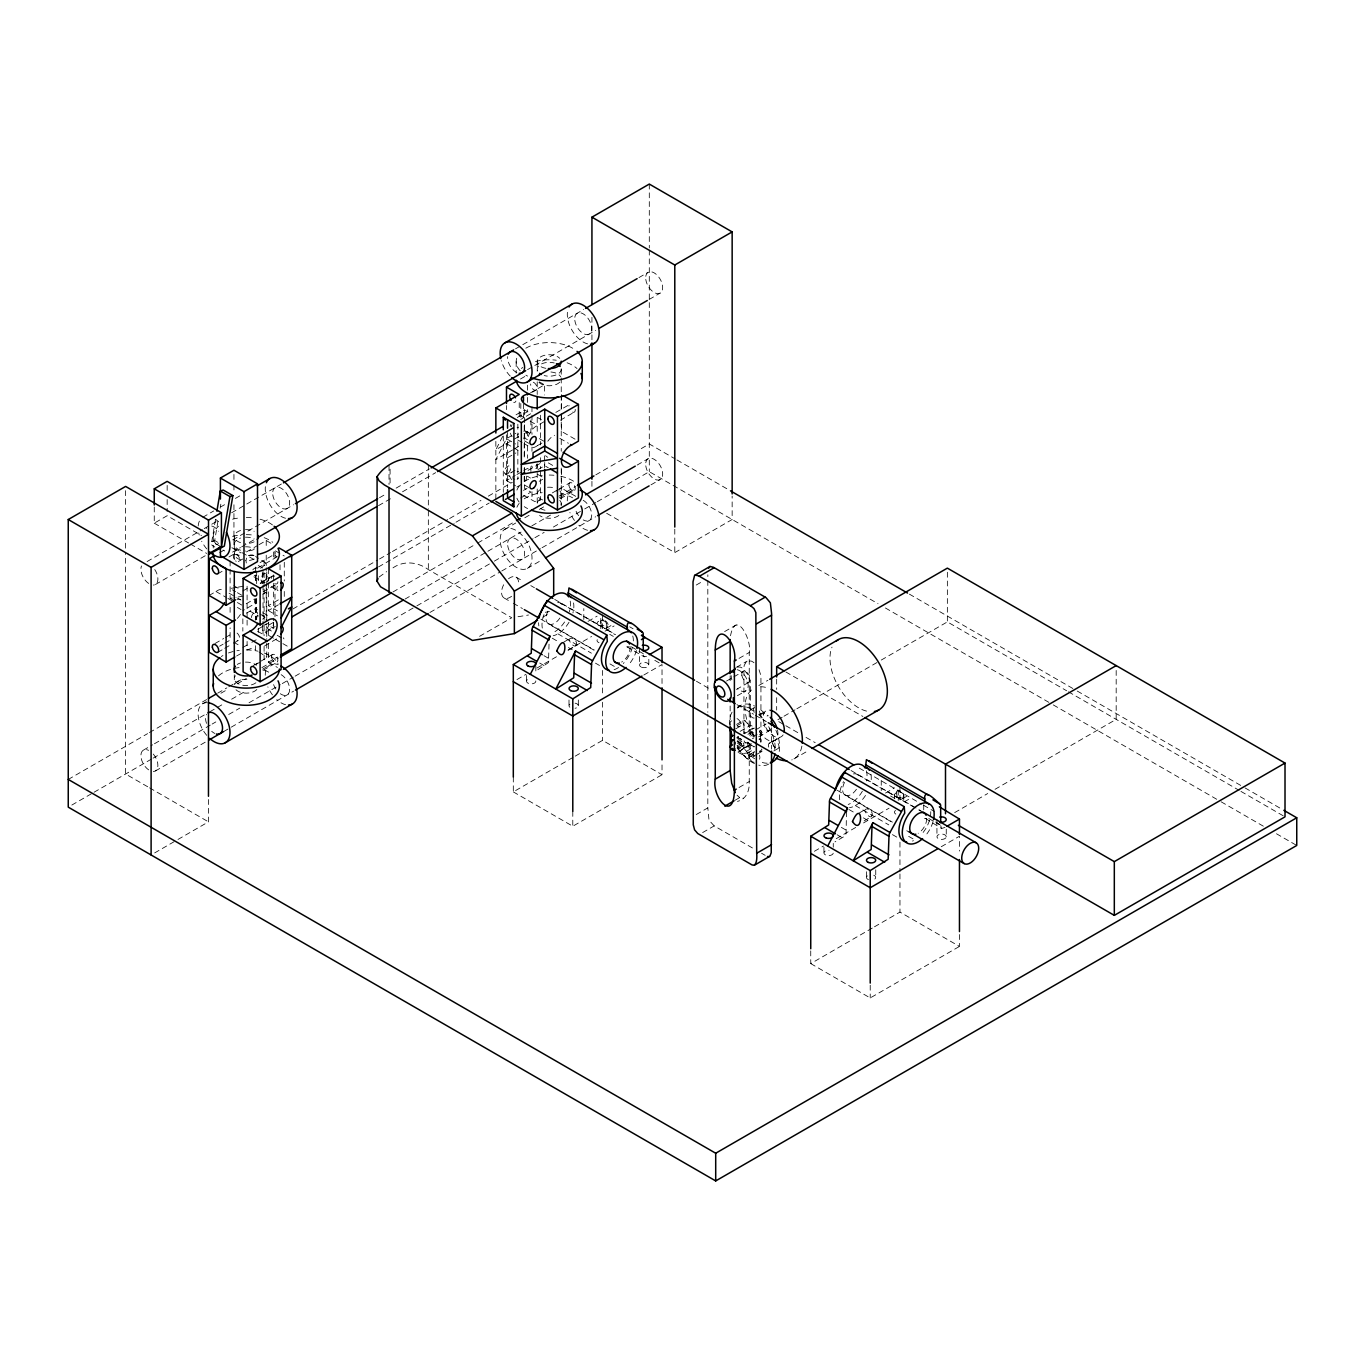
<?xml version="1.0" encoding="UTF-8"?>
<svg xmlns="http://www.w3.org/2000/svg" width="1365" height="1365" viewBox="0 0 1365 1365"><rect width="100%" height="100%" fill="white"/><g stroke="black" fill="none" stroke-linecap="round" stroke-linejoin="round"><path stroke-width="0.75" stroke-dasharray="5 3.75" d="M264.093 646.362L264.093 659.756L266.755 657.316L266.755 638.615M266.755 636.534L266.755 626.143M274.979 616.622L274.979 582.855M549.037 644.161L548.474 662.588L535.728 671.188M846.454 811.748L846.095 833.793L843.758 836.745L834.971 841.864M707.838 576.576L707.855 574.836M749.249 743.26L749.249 781.582C749.726 789.925 746.655 799.242 737.492 801.392M730.497 635.732C736.042 608.193 752.251 640.936 749.249 652.487L749.249 733.176M219.816 546.119L211.78 541.478L215.534 519.263M211.78 541.478L214.715 540.523L218.451 518.308M220.157 508.207L220.84 504.18M502.61 436.476L495.853 449.75L512.54 440.11M759.554 734.609L762.182 732.647L759.793 729.2M379.043 577.105L386.653 571.594M743.021 720.669L742.935 722.256A8.992 5.187 60 0 1 744.215 728.739M749.112 758.786L749.197 757.2A8.992 5.187 60 0 1 747.918 750.699M753.992 662.759A10.306 5.955 60 0 0 750.904 660.967L746.433 661.564L744.266 665.284A16.312 9.418 60 0 0 743.942 668.253L743.942 730.258A16.312 9.418 60 0 0 744.266 733.602M737.168 748.225L740.274 751.688A10.306 5.955 60 0 0 743.362 753.48L747.832 752.883L749.982 749.163A16.312 9.418 60 0 0 750.323 746.194M563.796 642.096L570.451 638.24M606.623 628.122L611.742 625.153M859.489 812.823L866.144 808.967M902.316 798.832L909.141 794.891M154.262 507.012L154.262 523.17L167.161 515.714L201.525 535.558M202.788 517.267L213.674 510.988M220.925 506.79L224.542 504.709M235.428 498.413L240.871 495.273M147.079 561.561L202.344 529.654M204.187 528.596L218.929 520.082M231.623 512.762L281.565 483.927M515.526 348.843L521.055 345.652M522.795 344.663L583.691 309.497M638.957 277.59L648.153 272.266M155.422 584.51L207.002 554.719M232.75 539.857L293.577 504.743M527.538 369.659L533.067 366.468M534.807 365.479L595.703 330.313M649.126 299.464L660.182 293.083M219.611 552.723L224.85 549.686M520.457 379.026L527.453 374.983M232.579 552.108L239.831 547.928M241.639 546.87L254.334 539.55M228.979 556.954L234.217 553.917M246.451 551.938L257.234 545.71M259.026 544.686L266.226 540.523L273.495 544.737M238.363 561.527L243.601 558.49M530.473 392.881L544.447 384.794L544.447 394.997M217.752 573.846L222.99 570.809M532.589 392.079L536.087 390.049M260.067 562.619L273.648 554.753L276.839 556.596M516.038 414.824L524.535 409.91L530.9 413.595L520.713 419.482M209.118 595.481L215.994 591.506A12.439 7.183 -60 0 1 223.399 589.885M517.352 417.622A12.439 7.183 -60 0 1 520.594 415.66L527.453 411.684L527.453 407.606M257.797 567.994L279.927 555.214M379.521 497.713L386.909 493.447M396.123 488.124L429.327 468.963M260.596 568.301L266.704 563.523L255.596 556.476M378.514 505.647L391.431 498.191M402.504 491.81L435.691 472.648M242.851 590.943L247.85 588.059M507.541 438.08L515.885 433.268M260.22 583.077L272.471 575.996M555.828 412.401L569.819 404.33A4.505 2.594 60 0 0 568.898 406.07M514.213 439.155L519.229 436.254M528.255 436.561A12.439 7.183 -60 0 1 537.588 425.471L544.447 421.495L537.656 417.571M524.024 433.746L527.453 431.75L530.849 433.712M262.984 591.881L276.976 583.811M560.332 420.215L574.324 412.128M246.195 603.774L254.538 598.945L254.538 603.876L242.851 610.616M262.882 594.133L266.226 592.205L262.199 592.888M512.54 449.938L495.853 459.578L506.483 438.728L515.578 443.983M514.213 448.983L519.229 446.099M507.541 457.753L515.885 452.941M246.553 613.124L249.983 611.145A12.439 7.183 -60 0 1 257.388 609.507M537.588 445.536L542.741 442.567M278.358 599.883L268.342 605.668L277.453 610.923M268.342 583.094L268.342 610.582L278.358 604.797M214.988 643.529L223.741 638.479M225.481 637.472L232.477 633.428M510.595 472.87L515.833 469.833M219.611 646.191L223.109 644.178M224.85 643.171L230.105 640.134L230.105 627.849M506.483 434.804L506.483 480.565L515.219 475.532M516.96 474.525L522.215 471.488M523.955 470.481L527.453 468.468L530.849 470.43M528.016 470.447L543.048 461.779M217.752 652.351L222.99 649.313M224.747 648.307L231.743 644.263M233.483 643.256L238.721 640.236M257.797 629.248L268.871 622.867A4.505 2.594 -60 0 0 267.506 628.361A4.505 2.594 -60 0 0 271.345 628.31A4.505 2.594 -60 0 0 273.597 622.815M292.844 609.012L377.678 560.042M379.521 558.968L390.595 552.586M392.438 551.511L447.754 519.57M449.614 518.512L480.958 500.409M488.329 496.143L512.319 482.306M273.358 622.44L268.342 625.341L273.802 628.48M538.032 469.577L544.72 465.721L548.355 467.837M257.558 631.227L262.336 633.991L275.235 626.535M378.514 566.919L391.431 559.462M393.274 558.387L454.136 523.256M455.978 522.198L489.182 503.02M516.84 487.049L522.368 483.858M242.851 647.488L250.034 643.342M251.843 642.301L257.234 639.195M236.606 656.002L243.601 651.975M523.478 490.393L526.975 488.363M539.209 481.299L542.707 479.286M264.725 645.782L280.03 636.943M520.713 497.986L530.9 492.1L524.535 488.414L524.535 467.205M253.225 665.608L272.471 654.5M552.33 492.919L557.585 489.899M559.326 488.892L569.819 482.835M255.357 664.806L260.596 661.786M556.203 491.11L561.442 488.09L576.747 496.911M268.342 643.768L268.342 662.213L277.334 657.026M68.25 779.432L147.574 733.636M149.416 732.578L206.593 699.562M217.666 693.181L226.88 687.858M228.723 686.783L241.639 679.326M261.926 667.621L278.528 658.032M392.898 592L475.907 544.072M477.75 543.014L514.639 521.72M558.916 496.16L575.518 486.571M595.805 474.849L649.296 443.966L675.129 458.879M202.788 703.709L206.405 701.61M220.925 693.232L228.177 689.052M237.254 683.814L246.314 678.576M262.643 669.157L269.895 664.96M504.828 529.313L515.714 523.034M524.791 517.796L532.043 513.615M539.294 509.418L544.737 506.279M559.258 497.901L571.952 490.564M262.984 670.386L276.976 662.315M560.332 498.703L574.324 490.632M143.393 750.136L152.607 744.812M154.45 743.754L206.03 713.963M209.852 711.762L224.457 703.333M231.623 699.204L246.553 690.571M404.996 599.099L486.042 552.296M487.885 551.238L521.055 532.094M531.855 525.866L550.522 515.083M637.114 465.09L648.153 458.708M71.833 805.06L93.349 792.656M94.083 792.229L151.259 759.213M153.102 758.155L210.278 725.139M212.121 724.064L215.824 721.931M228.723 714.475L239.796 708.094M249.027 702.77L280.388 684.667M282.231 683.592L293.287 677.211M295.13 676.153L415.028 606.913M416.888 605.855L492.509 562.192M494.352 561.134L533.084 538.765M534.943 537.691L544.157 532.367M553.388 527.044L582.889 510.015M584.732 508.94L595.805 502.559M597.324 501.689L649.296 471.676L878.036 603.722M155.422 770.952L207.002 741.161M223.689 731.538L293.577 691.168M429.907 612.476L499.914 572.054M501.757 570.997L540.438 548.662M542.059 547.723L595.703 516.755M650.968 484.848L660.182 479.525M527.368 568.352L541.888 559.974M479.576 636.312L511.739 617.748L428.337 569.597C417.878 561.783 403.323 560.264 392.472 568.232M542.963 617.099L550.095 612.97M154.689 852.903L176.204 840.482M177.996 839.441L208.47 821.849L208.47 798.423M606.674 513.291L674.788 552.62L732.152 519.502L732.152 496.075M588.059 621.365L597.102 616.144M516.943 679.582L526.054 674.327M536.974 668.014L557.005 656.463M567.942 650.15L591.608 636.482M605.053 631.176L614.096 625.955M696.252 585.039L701.218 582.173M643.819 675.027L662.025 664.516L662.025 685.708M724.61 631.603L736.179 624.931M739.028 658.391L749.249 652.487M513.308 777.043L513.308 791.888L573.402 757.183M575.228 756.142L602.545 740.359L662.025 774.706L662.025 761.994M736.469 667.28L747.082 661.155M726.538 681.05L731.998 677.91M733.824 676.852L742.935 671.597M736.452 689.427L749.197 682.073M737.373 695.723L745.87 690.827M758.838 685.52L767.864 680.299M737.646 707.155L740.478 705.517M750.187 710.073L754.436 707.616M736.554 724.406L743.908 720.157L745.239 720.908A8.992 5.187 60 0 0 750.238 725.276M737.288 725.515L745.239 720.908M759.81 714.458L766.175 710.773M735.581 728.91L739.83 726.453M513.308 791.888L572.788 826.235L662.025 774.706M740.137 731.35L750.494 725.361A12.029 6.944 60 0 1 754.128 727.391L743.771 733.38M736.946 737.339L738.533 736.418M737.049 737.987L738.653 737.066M744.3 733.807L753.855 728.296M737.441 740.376L740.939 738.346M747.935 734.319L765.441 724.218M737.356 742.082L742.935 738.857L745.239 742.867A8.992 5.187 60 0 1 750.238 744.266L750.75 744.676A12.029 6.944 60 0 0 754.163 746.655M749.283 735.206L754.06 732.442M782.179 717.256L776.668 720.43L784.005 724.679M784.005 716.198L795.027 709.834M796.853 708.776L879.452 661.104M881.278 660.046L947.361 621.894L1066.628 690.758M737.561 743.703L743.021 740.547M750.682 736.11L753.872 734.268M759.452 731.06L761.039 730.139M737.458 745.631L743.84 741.963M752.763 736.81L758.223 733.653M737.288 747.457L745.239 742.867M752.388 738.738L753.975 737.817M739.455 747.884L748.191 742.833M758.701 736.776L769.195 730.719M759.077 739.165L760.663 738.243A8.992 5.187 60 0 1 761.943 733.227M742.731 748.685L751.228 743.771L738.004 752.047A12.029 6.944 60 0 0 741.639 754.077L754.401 746.723M738.004 752.047L752.013 743.959M759.179 739.813L760.663 738.243M747.167 753.309L754.265 749.214M750.187 754.231L754.436 751.774M769.314 743.191L773.563 740.734M774.825 740.478L781.189 736.793M741.912 754.163A8.992 5.187 60 0 1 746.894 758.531L754.06 754.401M759.554 751.228L761.943 749.846A8.992 5.187 60 0 1 761.568 749.01M757.404 753.992L748.242 759.281L746.894 758.531M757.865 753.736L761.977 751.33L761.943 749.846M773.818 750.989L778.067 748.532M739.028 787.486L749.249 781.582M696.252 814.547L707.821 807.875L707.821 714.373M793.969 758.906L808.438 750.562M735.053 800.265L739.693 797.587L743.208 798.098M702.634 832.582L714.202 825.893L754.265 849.03M885.493 793.082L894.536 787.861M814.376 851.299L823.487 846.044M836.233 838.69L856.264 827.122M863.55 822.924L889.042 808.199M904.295 801.852L911.53 797.672M954.681 812.602L987.714 793.526M995.051 789.294L1116.178 719.355L1116.178 665.608M941.236 846.744L959.459 836.233L959.459 851.077M810.742 950.893L810.742 963.605L872.644 927.859M874.47 926.801L899.962 912.093L959.459 946.423L959.459 933.711M810.742 963.605L870.222 997.952L959.459 946.423M568.454 650.15L575.109 646.31M864.147 820.86L870.802 817.021M944.972 827.429L941.526 828.504L923.849 817.413M646.498 656.292L644.092 656.787L626.859 646.771M761.039 751.893L759.708 751.279M629.009 646.72L627.098 646.959M926.426 818.437L924.515 818.693M737.168 666.99L740.274 667.11A10.306 5.955 60 0 1 743.362 668.884L747.832 674.634L749.982 680.845A16.312 9.418 60 0 1 750.323 684.189L750.323 734.575M236.128 587.479L230.105 588.503L235.565 591.659M238.124 587.138L244.147 586.114M260.203 583.384L266.226 582.377L266.226 567.721M230.105 569.222L230.105 598.331L236.128 597.307M238.124 596.983L244.147 595.959M518.018 616.724L528.511 615.018M545.283 612.271L549.481 611.588M254.009 555.606C248.311 552.74 243.943 559.292 247.099 564.974M523.478 495.29L534.619 501.484L540.472 500.204L540.472 470.464M676.972 459.954L728.62 489.762M909.38 594.133L1075.398 689.973M1077.241 691.048L1243.259 786.888M1245.102 787.946L1281.991 809.257M539.346 381.859L544.447 384.794M1068.471 691.816L1239.13 790.352M1240.956 791.41L1285.011 816.833M885.407 607.988L1051.425 703.828M1053.268 704.903L1219.269 800.743M1221.129 801.801L1263.546 826.303M1276.463 833.759L1296.75 845.464M575.04 439.172L561.442 431.323L561.442 412.964M520.594 415.66L524.843 418.117M530.149 421.171L537.588 425.471M559.889 438.353L568.386 443.25M539.346 438.626L544.447 441.56M525.73 431.152L530.507 433.916M523.989 437.687L527.385 439.649M524.399 440.81L530.78 444.478M517.71 439.939L522.812 442.891M524.501 443.864L527.897 445.826M548.355 462.906L553.815 466.062M506.483 443.642L511.943 446.799M513.752 447.857L519.229 451.013M537.656 474.355L544.447 478.279M527.317 476.231L530.507 478.074M505.289 473.928L514.844 479.439M524.399 484.967L530.78 488.636M506.483 480.565L515.578 485.838M785.848 671.972L862.919 716.471M629.692 626.825L633.104 628.787M785.848 725.736L798.696 733.142M806.033 737.39L815.212 742.679M859.25 768.103L921.648 804.139M923.474 805.196L934.479 811.544M516.072 577.122L523.426 581.371M530.797 585.619L534.466 587.735M554.719 599.423L615.461 634.503M696.44 681.254L711.165 689.752M736.929 704.63L753.497 714.202M755.34 715.26L766.379 721.641M851.043 770.525L921 810.895M560.554 603.091L614.967 634.52M857.118 774.313L916.973 808.865M918.782 809.923L924.224 813.062M890.577 796.017L895.679 798.969M935.622 822.02L940.724 824.972M609.745 634.333L613.346 636.414M631.381 646.822L643.99 654.108M654.808 660.353L662.025 664.516M928.814 818.539L939.615 824.784M504.043 597.938L511.414 602.187M513.257 603.245L522.454 608.551M540.864 619.181L594.236 649.996M837.189 790.267L892.403 822.157M547.945 611.128A12.012 6.944 -60 0 0 548.525 623.907L593.877 650.098M844.508 782.35A12.012 6.944 -60 0 0 845.089 795.13L892.249 822.361M906.77 830.739L912.212 833.879M557.927 633.855L591.386 653.17M609.967 663.902L617.407 668.202M855.343 805.572L888.82 824.887M908.646 836.336L914.84 839.919A22.54 13.002 -60 0 1 912.502 841.062M552.211 638.172L557.79 641.396M568.437 647.539L572.293 649.774M595.481 663.151L599.508 665.489M848.911 809.479L854.354 812.619M863.414 817.857L870.665 822.037M892.437 834.612L898.324 837.991M543.935 655.661L549.037 658.613M841.369 827.378L846.454 830.33M539.687 663.032L544.789 665.966M837.12 834.749L842.205 837.683M275.423 550.88L284.278 555.982M253.89 559.514L233.944 547.996L233.944 501.757M761.551 853.227L765.185 855.343M231.931 547.706L241.025 552.962M214.715 540.523L217.922 542.366M258.258 565.485L263.036 568.25L263.036 583.111M253.873 576.764L261.841 581.354M271.396 586.882L277.778 590.55M154.262 523.17L188.626 542.997M190.435 544.055L206.712 553.439M233.739 585.687L241.025 589.902M237.391 592.7L242.851 595.857M268.342 610.582L277.453 615.837M229.064 593.178L235.872 597.102M237.561 598.092L240.974 600.054M263.053 612.8L268.154 615.751M259.981 614.028L266.346 617.714A4.505 2.594 -60 0 0 262.626 619.181M230.105 598.331L235.565 601.487M237.391 602.545L242.851 605.702M215.994 591.506L226.198 597.392M227.887 598.382L232.988 601.334M249.983 611.145L258.48 616.042M237.391 607.459L241.025 609.558M268.222 629.197L271.396 631.039M277.197 635.305L284.278 639.4L283.306 637.813M273.495 638.206L266.226 634.008L266.226 623.549M275.321 639.264L288.066 646.618M258.992 651.907L266.755 657.316M233.739 642.232L241.025 646.447M268.342 662.213L277.453 667.468M147.71 786.769L125.614 774.023L125.614 552.45M149.553 787.844L208.47 821.849M714.202 825.893L709.015 820.229L707.821 807.875M739.693 797.587L737.066 795.232M941.526 828.504L940.724 825.586M644.092 656.787L643.342 655.012M747.798 742.082L750.904 745.563A10.306 5.955 60 0 0 753.992 747.337M759.042 669.72L760.612 674.72A16.312 9.418 60 0 1 760.936 678.064L760.936 740.069A16.312 9.418 60 0 1 760.8 742.082M760.749 738.772L760.766 738.892A12.029 6.944 60 0 1 760.885 742.116M744.198 733.688L744.147 733.363A12.029 6.944 60 0 1 744.164 729.012M583.811 619.522L583.811 608.585M274.962 552.791L274.962 558.814M947.361 572.259L947.361 621.894M946.252 829.101L946.252 836.745A4.658 2.696 0 0 1 939.257 839.066A4.658 2.696 0 0 1 939.257 834.407A4.658 2.696 0 0 1 946.252 836.745M936.936 819.563L936.936 836.745M923.73 804.838L923.73 811.032M903.749 795.027L903.749 802.671M899.962 786.632L899.962 799.992M899.962 842.154L899.962 871.826M899.962 873.941L899.962 912.093M898.238 790.113L898.238 800.436M894.433 795.027L894.433 798.849M881.244 780.302L881.244 790.625M875.75 869.812L875.75 877.439M870.222 985.223L870.222 997.952M866.434 871.723L866.434 877.439M833.264 843.365L833.264 847.187M823.948 847.187L823.948 852.903M776.668 679.087L776.668 689.427M776.668 697.686L776.668 710.09M771.566 727.784L771.566 749.044M730.139 675.743L730.139 681.783M730.139 705.995L730.139 722.136M707.821 580.483L707.821 712.24M674.788 529.193L674.788 552.62M649.296 184.07L649.296 247.969M649.296 250.102L649.296 471.676M648.819 659.295L648.819 665.011M639.503 647.846L639.503 665.011M606.333 623.31L606.333 630.954M602.545 614.915L602.545 630.169M602.545 670.437L602.545 693.744M602.545 702.224L602.545 740.359M600.805 618.396L600.805 628.719M591.932 317.311L591.932 340.738M591.932 481.35L591.932 487.749M578.316 699.989L578.316 705.722A4.658 2.696 0 0 1 575.075 708.281M572.788 811.39L572.788 826.235M569 699.989L569 705.722M561.442 394.604L561.442 410.916M561.442 469.731L561.442 488.09M561.237 369.267L561.237 411.292M561.237 413.39L561.237 451.218M561.237 468.024L561.237 505.596M544.72 462.445L544.72 465.721M544.447 455.842L544.447 468.076M540.472 415.216L540.472 444.956M540.472 457.702L540.472 468.332M537.213 361.674L537.213 371.212M537.213 381.842L537.213 394.451M537.213 417.571L537.213 434.377M537.213 463.793L537.213 478.501M537.213 489.011L537.213 503.719M535.831 665.932L535.831 673.559M531.975 406.719L531.975 413.1M531.975 415.216L531.975 434.343M531.975 447.089L531.975 451.337M531.975 491.707L531.975 500.204M530.9 419.959L530.9 432.688M530.9 466.642L530.9 473.007M527.453 385.186L527.453 395.372M527.453 397.42L527.453 405.576M527.453 431.75L527.453 435.827M527.453 446.031L527.453 458.265M526.515 675.47L526.515 681.186M524.535 409.91L524.535 422.655M524.535 424.771L524.535 458.708M524.211 425.761L524.211 459.561M524.211 468.007L524.211 474.338M524.211 476.453L524.211 482.8M523.478 403.938L523.478 418.816M520.816 403.511L520.816 420.13M519.229 402.658L519.229 419.038M517.847 424.191L517.847 479.115M516.175 361.674L516.175 373.123M507.541 432.466L507.541 487.629M506.483 405.542L506.483 409.637M503.293 436.049L503.293 492.338M495.853 441.39L495.853 501.433M428.337 465.004L428.337 508.923M428.337 511.022L428.337 569.597M390.083 469.185L390.083 483.824M389.025 465.601L389.025 484.439M284.278 562.244L284.278 581.012M284.278 591.437L284.278 597.699M280.03 564.803L280.03 571.167M273.648 551.938L273.648 560.281M273.648 574.87L273.648 581.132M273.648 583.213L273.648 620.751M273.648 622.662L273.648 627.013M268.342 568.744L268.342 581.046M268.342 622.048L268.342 635.578M266.755 572.14L266.755 586.677M266.755 588.759L266.755 621.996M266.226 540.523L266.226 546.802M266.226 555.18L266.226 565.639M266.226 584.339L266.226 621.467M264.093 561.373L264.093 565.622M264.093 572.652L264.093 587.53M264.093 588.997L264.093 623.651M264.093 625.767L264.093 635.732M263.036 585.227L263.036 619.181M263.036 621.297L263.036 634.025M262.336 572.737L262.336 583.299M262.336 625.545L262.336 633.991M258.326 575.672L258.326 584.083M258.326 628.207L258.326 632.404M256.654 570.945L256.654 583.674M256.654 598.518L256.654 619.744M255.955 575.382L255.955 583.845M255.955 598.621L255.955 619.744M255.596 567.089L255.596 573.471M255.596 575.586L255.596 581.968M255.596 598.962L255.596 620.205M255.596 645.696L255.596 649.945L251.348 648.409L247.099 649.945L247.099 641.448M247.099 586.216L247.099 618.089M247.099 620.205L247.099 628.702M242.851 618.806L242.851 631.108M240.547 530.473A12.012 6.944 0 0 0 234.285 536.564L234.285 558.831M234.285 674.754L234.285 684.292M233.944 474.44L233.944 482.852M233.944 484.95L233.944 493.362M230.105 561.015L230.105 567.175M230.105 607.357L230.105 615.547M213.247 536.564L213.247 548.013M167.161 485.411L167.161 491.485M167.161 499.556L167.161 511.687M125.614 490.666L125.614 550.317M251.365 617.594A4.505 2.594 -60 0 1 254.385 612.493A4.505 2.594 -60 0 1 257.661 613.619M257.661 614.95A4.505 2.594 -60 0 1 255.119 619.369M265.271 624.351A4.505 2.594 -60 0 1 264.383 625.102M252.798 569.853A4.505 2.594 -60 0 1 257.012 568.181M255.409 574.972A4.505 2.594 -60 0 1 254.248 575.757M278.016 590.67A4.505 2.594 -60 0 1 278.016 584.954M267.404 581.882A4.505 2.594 -60 0 1 269.826 577.89A4.505 2.594 -60 0 1 272.949 577.378M237.049 633.053A4.505 2.594 60 0 1 239.66 638.172A4.505 2.594 60 0 1 237.049 640.287M236.196 561.322A4.505 2.594 60 0 1 235.599 560.861M234.473 559.531A4.505 2.594 60 0 1 233.995 554.088A4.505 2.594 60 0 1 238.483 556.135A4.505 2.594 60 0 1 238.943 561.578M277.897 581.746A4.505 2.594 60 0 1 274.723 583.589M271.55 578.402A4.505 2.594 60 0 1 274.723 576.218M240.394 614.472A12.439 7.183 -60 0 1 236.947 618.772M236.947 599.371A12.439 7.183 -60 0 1 240.394 599.696M274.706 551.46A2.935 2.389 60 0 1 275.099 553.132M510.664 424.72A4.505 2.594 -60 0 1 510.203 426.341M523.75 431.238A4.505 2.594 -60 0 1 526.651 433.217A4.505 2.594 -60 0 1 523.75 438.557M518.564 433.814A4.505 2.594 -60 0 1 517.096 435.06M517.096 427.706A4.505 2.594 -60 0 1 518.564 427.262M526.429 476.146A4.505 2.594 -60 0 1 523.75 482.715M518.564 477.955A4.505 2.594 -60 0 1 517.096 479.217M517.096 471.863A4.505 2.594 -60 0 1 518.564 471.42M515.919 401.054A4.505 2.594 60 0 1 513.718 402.317M511.977 479.798A4.505 2.594 60 0 1 509.657 474.935A4.505 2.594 60 0 1 511.977 472.717M547.809 457.241A12.439 7.183 -60 0 1 545.625 455.637M547.809 441.219A12.439 7.183 -60 0 1 554.582 435.281M537.418 445.655A12.439 7.183 -60 0 1 530.183 447.174M518.683 436.919A12.439 7.183 -60 0 1 517.352 437.482M512.097 436.544A12.439 7.183 -60 0 1 510.544 433.2M511.261 426.75A12.439 7.183 -60 0 1 512.097 424.634M533.254 382.2A4.505 2.594 60 0 1 537.008 387.643A4.505 2.594 60 0 1 533.834 389.827A4.505 2.594 60 0 1 530.661 383.992M536.496 464.185A4.505 2.594 60 0 1 535.848 468.673A4.505 2.594 60 0 1 531.582 465.96M575.211 409.363A4.505 2.594 60 0 1 571.491 411.513M255.903 682.79A12.012 6.944 0 0 1 240.155 684.582A12.012 6.944 0 0 1 235.377 675.726M254.163 549.395A12.012 6.944 0 0 1 245.427 551.068M240.53 550.232A12.012 6.944 0 0 1 234.285 544.123A12.012 6.944 0 0 1 240.564 538.049M245.461 537.213A12.012 6.944 0 0 1 254.197 538.902M217.291 544.584A33.05 19.076 0 0 1 218.502 543.424M232.579 536.377A33.05 19.076 0 0 1 239.285 535.097M246.297 534.653A33.05 19.076 0 0 1 253.327 535.097M264.162 537.673A33.05 19.076 0 0 1 272.761 542.297M254.18 558.985A12.012 6.944 0 0 1 245.444 560.657M240.547 559.821A12.012 6.944 0 0 1 234.285 553.729A12.012 6.944 0 0 1 240.547 547.638M245.444 546.819A12.012 6.944 0 0 1 254.18 548.491M253.327 555.214A33.05 19.076 0 0 1 246.297 555.64M239.285 555.214A33.05 19.076 0 0 1 232.579 553.917M224.662 550.982A33.05 19.076 0 0 1 222.939 550.061M216.233 544.481A33.05 19.076 0 0 1 218.502 526.242M232.579 519.212A33.05 19.076 0 0 1 239.285 517.915M246.297 517.489A33.05 19.076 0 0 1 253.327 517.915M260.033 519.212A33.05 19.076 0 0 1 272.761 525.133M254.18 541.803A12.012 6.944 0 0 1 245.444 543.475M240.547 542.656A12.012 6.944 0 0 1 234.285 536.564M245.444 529.637A12.012 6.944 0 0 1 254.18 531.309M218.502 675.88A33.05 19.076 0 0 1 239.285 667.553M264.162 670.147A33.05 19.076 0 0 1 269.673 672.706M256.842 689.53A12.012 6.944 0 0 1 246.297 693.147A12.012 6.944 0 0 1 235.753 689.53M234.763 684.257A12.012 6.944 0 0 1 250.495 679.702M221.318 656.531A33.05 19.076 0 0 1 222.939 655.541M228.433 652.982A33.05 19.076 0 0 1 239.285 650.388M246.297 649.945A33.05 19.076 0 0 1 257.849 651.156M264.162 652.982A33.05 19.076 0 0 1 278.016 663.663M237.22 664.482A12.012 6.944 0 0 1 240.547 662.946M245.444 662.11A12.012 6.944 0 0 1 256.415 665.284M285.541 518.256A22.54 13.002 60 0 1 269.895 504.538A22.54 13.002 60 0 1 265.851 484.131M206.729 548.901A22.54 13.002 60 0 1 201.679 541.24M199.239 534.995A22.54 13.002 60 0 1 198.727 532.998M198.181 525.969A22.54 13.002 60 0 1 200.706 519.024M215.482 519.28A22.54 13.002 60 0 1 218.434 521.635M214.817 546.99A12.012 6.944 60 0 1 211.712 544.874M206.149 528.613A12.012 6.944 60 0 1 206.507 527.914M211.712 526.003A12.012 6.944 60 0 1 218.707 531.258M285.541 704.698A22.54 13.002 60 0 1 276.771 699.631M272.437 694.836A22.54 13.002 60 0 1 267.83 686.851M265.237 675.283A22.54 13.002 60 0 1 278.272 664.704M206.729 735.343A22.54 13.002 60 0 1 198.113 714.032A22.54 13.002 60 0 1 206.729 702.651M281.156 674.668A12.012 6.944 60 0 1 289.619 690.263A12.012 6.944 60 0 1 279.62 693.232M275.815 689.001A12.012 6.944 60 0 1 273.614 684.633M214.817 733.432A12.012 6.944 60 0 1 211.712 731.316M206.507 723.365A12.012 6.944 60 0 1 206.507 714.356M559.786 500.409A12.012 6.944 0 0 1 560.964 505.221M545.01 510.22A12.012 6.944 0 0 1 540.711 508.633M537.247 503.224A12.012 6.944 0 0 1 542.741 497.884M561.22 368.772A12.012 6.944 0 0 1 544.208 375.563M537.469 370.717A12.012 6.944 0 0 1 541.7 363.841A12.012 6.944 0 0 1 554.241 362.954M521.43 368.533A33.05 19.076 0 0 1 522.761 367.407M535.49 361.486A33.05 19.076 0 0 1 556.255 360.206M567.089 362.783A33.05 19.076 0 0 1 577.02 368.533M559.769 382.166A12.012 6.944 0 0 1 549.225 385.783A12.012 6.944 0 0 1 538.68 382.166M550.931 371.98A12.012 6.944 0 0 1 560.759 376.894M527.59 376.092A33.05 19.076 0 0 1 525.849 375.17M520.219 370.819A33.05 19.076 0 0 1 516.925 357.613M525.849 348.177A33.05 19.076 0 0 1 575.689 350.242M545.846 368.328A12.012 6.944 0 0 1 539.875 357.323A12.012 6.944 0 0 1 559.769 358.347M516.925 507.251A33.05 19.076 0 0 1 519.161 503.395M524.245 498.822A33.05 19.076 0 0 1 542.195 492.663M560.776 493.43A33.05 19.076 0 0 1 572.6 497.815M558.848 515.475A12.012 6.944 0 0 1 539.602 515.475M527.59 508.565A33.05 19.076 0 0 1 524.245 506.637M519.161 502.064A33.05 19.076 0 0 1 516.925 498.191M516.925 490.086A33.05 19.076 0 0 1 519.161 486.213M524.245 481.64A33.05 19.076 0 0 1 542.195 475.498M549.225 475.054A33.05 19.076 0 0 1 553.934 475.259M560.776 476.266A33.05 19.076 0 0 1 575.689 482.698M559.769 490.82A12.012 6.944 0 0 1 559.769 497.474M542.724 499.982A12.012 6.944 0 0 1 542.724 488.312M547.519 487.271A12.012 6.944 0 0 1 554.224 487.834M510.237 376.109A22.54 13.002 60 0 1 501.279 360.616M587.598 343.861A22.54 13.002 60 0 1 567.55 311.254M516.857 372.611A12.012 6.944 60 0 1 507.643 356.623M587.598 530.303A22.54 13.002 60 0 1 578.828 525.252M574.494 520.457A22.54 13.002 60 0 1 569.888 512.455M567.277 500.887A22.54 13.002 60 0 1 577.344 489.591M583.213 500.272A12.012 6.944 60 0 1 591.71 514.997A12.012 6.944 60 0 1 583.213 519.894M578.572 515.612A12.012 6.944 60 0 1 575.672 510.237M154.757 569.563A12.012 6.944 60 0 1 153.307 585.073M148.649 583.435A12.012 6.944 60 0 1 141.499 565.929M153.307 754.077A12.012 6.944 60 0 1 157.896 765.441A12.012 6.944 60 0 1 153.307 771.498M148.649 769.86A12.012 6.944 60 0 1 140.902 755.63A12.012 6.944 60 0 1 148.649 750.323M930.759 811.697A22.54 13.002 -60 0 1 921.853 833.998M870.989 774.655A22.54 13.002 -60 0 1 870.699 783.22M865.529 795.454A22.54 13.002 -60 0 1 849.491 807.671M839.731 799.788A22.54 13.002 -60 0 1 843.553 781.616M895.798 814.103A4.658 2.696 0 0 1 895.525 810.486M873.719 875.221A4.658 2.696 0 0 1 873.719 879.657M868.447 879.657A4.658 2.696 0 0 1 868.447 875.221M833.23 853.193A4.658 2.696 0 0 1 828.111 855.582A4.658 2.696 0 0 1 823.965 852.63A4.658 2.696 0 0 1 829.084 850.241M903.306 796.529A4.641 3.191 72.1 0 1 899.279 798.917A4.641 3.191 72.1 0 1 896.754 792.724M896.259 792.348A4.641 3.174 48.8 0 1 900.781 791.342A4.641 3.174 48.8 0 1 903.835 796.75M871.774 815.11A4.641 2.03 50.2 0 1 869.147 816.321A4.641 2.03 50.2 0 1 865.222 811.322M864.625 810.947A4.641 3.157 48.5 0 1 869.232 809.582A4.641 3.157 48.5 0 1 872.201 815.332M866.417 770.816A22.54 13.002 -60 0 1 866.417 780.934M862.373 791.222A22.54 13.002 -60 0 1 848.211 804.48M933.029 821.696A22.54 13.002 -60 0 1 925.538 835.585M853.432 773.938A12.012 6.944 -60 0 1 859.012 776.548M856.452 789.243A12.012 6.944 -60 0 1 845.089 795.13M926.716 818.556A12.012 6.944 -60 0 1 918.218 833.281M573.573 602.921A22.54 13.002 -60 0 1 572.925 612.987M569.034 622.218A22.54 13.002 -60 0 1 553.217 635.749M542.297 628.071A22.54 13.002 -60 0 1 545.352 611.418M632.763 636.022A22.54 13.002 -60 0 1 633.326 641.413M632.404 647.334A22.54 13.002 -60 0 1 623.276 663.509M618.567 667.485A22.54 13.002 -60 0 1 613.892 669.771M599.03 642.71A4.658 2.696 0 0 1 597.239 639.673M535.797 680.913A4.658 2.696 0 0 1 531.65 683.865A4.658 2.696 0 0 1 526.532 681.459A4.658 2.696 0 0 1 530.695 678.507M575.075 703.163A4.658 2.696 0 0 1 578.316 705.722M569.819 707.241A4.658 2.696 0 0 1 569.819 704.204M607.613 625.801A4.641 3.191 72.1 0 1 603.586 628.207A4.641 3.191 72.1 0 1 601.061 622.013M600.566 621.638A4.641 3.174 48.8 0 1 603.961 620.137M605.207 620.7A4.641 3.174 48.8 0 1 608.142 626.023M576.081 644.399A4.641 2.03 50.2 0 1 573.454 645.594A4.641 2.03 50.2 0 1 569.529 640.595M568.932 640.219A4.641 3.157 48.5 0 1 573.539 638.854A4.641 3.157 48.5 0 1 576.525 644.621M636.465 650.474A22.54 13.002 -60 0 1 628.975 664.363M570.212 601.112A22.54 13.002 -60 0 1 569.359 611.725M564.581 621.996A22.54 13.002 -60 0 1 551.648 633.275M538.868 625.904A22.54 13.002 -60 0 1 538.612 622.696M630.118 646.481A12.012 6.944 -60 0 1 621.655 662.059M557.671 602.579A12.012 6.944 -60 0 1 562.704 606.094M559.906 618.021A12.012 6.944 -60 0 1 548.525 623.907M508.514 578.76A12.012 6.944 -60 0 1 518.222 585.5M511.602 596.283A12.012 6.944 -60 0 1 502.542 596.437A12.012 6.944 -60 0 1 504.043 584.049M737.202 669.686A12.012 6.944 60 0 1 748.191 685.281A12.012 6.944 60 0 1 737.441 688.677M731.862 679.821A12.012 6.944 60 0 1 731.196 675.641M767.215 763.189A32.419 18.718 60 0 1 760.868 762.028M754.623 758.769A32.419 18.718 60 0 1 737.51 736.998M737.51 708.043A32.419 18.718 60 0 1 754.623 706.046M760.868 709.971A32.419 18.718 60 0 1 767.215 716.164M775.883 730.19A32.419 18.718 60 0 1 779.227 751.433M768.649 764.127A32.419 18.718 60 0 1 758.752 765.134M754.504 763.598A32.419 18.718 60 0 1 737.987 748.259M729.61 725.242A32.419 18.718 60 0 1 732.084 712.138M737.987 707.155A32.419 18.718 60 0 1 754.504 710.875M758.752 714.236A32.419 18.718 60 0 1 764.98 721.13M768.649 726.692A32.419 18.718 60 0 1 775.269 751.603M748.122 742.304A8.992 5.187 60 0 0 747.918 745.597L748.02 746.263A12.029 6.944 60 0 1 747.969 750.426M754.214 756.568A4.505 2.594 60 0 1 754.214 751.927M759.367 755.203A4.505 2.594 60 0 1 759.367 759.23M754.197 762.216A4.505 2.594 60 0 1 750.033 759.162A4.505 2.594 60 0 1 750.033 754.316A4.505 2.594 60 0 1 754.197 756.056M754.214 712.411A4.505 2.594 60 0 1 754.214 707.77M759.367 711.046A4.505 2.594 60 0 1 759.367 715.072M754.197 718.058A4.505 2.594 60 0 1 750.033 715.004A4.505 2.594 60 0 1 750.033 710.158A4.505 2.594 60 0 1 754.197 711.899M768.734 747.15A4.505 2.594 60 0 1 771.242 743.243A4.505 2.594 60 0 1 774.62 749.863M736.998 718.604A4.505 2.594 60 0 1 740.768 724.388A4.505 2.594 60 0 1 736.998 725.839M730.497 725.071A4.505 2.594 60 0 1 731.862 720.891M754.333 736.4A6.091 3.515 60 0 1 754.333 728.074M759.401 731.299A6.091 3.515 60 0 1 759.401 739.011M736.981 737.987A6.091 3.515 60 0 1 742.833 741.826A6.091 3.515 60 0 1 742.833 748.617A6.091 3.515 60 0 1 736.981 745.7M737.083 741.349A3.754 2.167 60 0 1 740.222 746.16A3.754 2.167 60 0 1 737.083 747.372M777.521 729.985A15.015 8.668 60 0 1 772.215 741.178A15.015 8.668 60 0 1 759.059 730.429M759.059 714.97A15.015 8.668 60 0 1 768.273 715.806M783.118 734.865A15.015 8.668 60 0 1 765.816 727.46A15.015 8.668 60 0 1 769.775 710.124M753.412 735.496A40.558 23.41 60 0 1 753.412 688.66M760.51 686.766A40.558 23.41 60 0 1 768.461 688.199M801.886 746.092A40.558 23.41 60 0 1 791.768 759.93M866.553 711.114A40.558 23.41 60 0 1 837.41 684.684A40.558 23.41 60 0 1 832.002 647.129M769.962 728.722A3.754 2.167 60 0 1 767.898 730.787A3.754 2.167 60 0 1 764.81 727.067A3.754 2.167 60 0 1 766.089 724.03M264.912 580.534A4.505 2.594 -60 0 0 266.346 573.556A4.505 2.594 -60 0 0 261.022 578.282A4.505 2.594 -60 0 0 264.912 580.534M271.567 657.162A4.505 2.594 60 0 0 276.72 662.417A4.505 2.594 60 0 0 275.849 655.627A4.505 2.594 60 0 0 271.567 657.162M508.36 473.092A4.505 2.594 -60 0 0 509.793 466.113A4.505 2.594 -60 0 0 504.453 470.84A4.505 2.594 -60 0 0 508.36 473.092M568.932 485.496A4.505 2.594 60 0 0 574.085 490.752A4.505 2.594 60 0 0 573.215 483.944A4.505 2.594 60 0 0 568.932 485.496M272.778 494.744A12.012 6.944 60 0 0 286.513 508.753A12.012 6.944 60 0 0 284.193 490.615A12.012 6.944 60 0 0 272.778 494.744M574.819 320.348A12.012 6.944 60 0 0 588.571 334.357A12.012 6.944 60 0 0 586.25 316.236A12.012 6.944 60 0 0 574.819 320.348M500.375 542.656A22.54 13.002 60 0 0 526.139 568.915A22.54 13.002 60 0 0 521.788 534.943A22.54 13.002 60 0 0 500.375 542.656M507.712 545.539A12.012 6.944 60 0 0 521.464 559.548A12.012 6.944 60 0 0 519.144 541.427A12.012 6.944 60 0 0 507.712 545.539M645.782 279.381A12.012 6.944 60 0 0 659.534 293.39A12.012 6.944 60 0 0 657.213 275.269A12.012 6.944 60 0 0 645.782 279.381M645.782 465.823A12.012 6.944 60 0 0 659.534 479.832A12.012 6.944 60 0 0 657.213 461.694A12.012 6.944 60 0 0 645.782 465.823M896.361 797.211A4.658 2.696 0 0 0 903.732 795.317A4.658 2.696 0 0 0 897.197 792.57A4.658 2.696 0 0 0 896.361 797.211M598.945 625.494A4.658 2.696 0 0 0 606.299 623.6A4.658 2.696 0 0 0 599.764 620.853A4.658 2.696 0 0 0 598.945 625.494M641.431 667.195A4.658 2.696 0 0 0 648.784 665.301A4.658 2.696 0 0 0 642.267 662.571A4.658 2.696 0 0 0 641.431 667.195M741.826 675.3A6.108 3.532 60 0 0 748.89 682.244A6.108 3.532 60 0 0 747.491 672.962A6.108 3.532 60 0 0 741.826 675.3M772.675 743.396A4.505 2.594 60 0 0 777.828 748.651A4.505 2.594 60 0 0 776.958 741.86A4.505 2.594 60 0 0 772.675 743.396"/><path stroke-width="1.5" d="M513.308 777.043L513.308 664.516L531.241 653.238L532.128 628.856A3.822 2.218 -60 0 1 532.384 627.9L547.126 600.583L606.811 634.964L607.306 641.396A22.54 13.002 -60 0 0 609.285 670.317M571.218 597.631A22.54 13.002 -60 0 0 568.028 595.396L568.983 587.923L576.491 592.854M575.552 650.968L555.794 689.052L573.727 677.774L574.614 653.374A3.822 2.218 -60 0 1 574.87 652.436L575.552 650.968L592.546 660.779L591.864 662.247A3.822 2.218 -60 0 0 591.608 663.185L590.721 687.585L572.788 698.863L513.308 664.516M631.347 632.831A22.54 13.002 -60 0 0 627.508 629.743C625.136 614.369 637.131 627.951 642.949 632.746A3.822 2.218 -60 0 1 643.205 633.411L643.29 651.19M695.092 575.075L698.539 575.825L751.108 606.179L753.975 608.568L755.852 612.595L756.688 853.261C757.063 857.357 757.165 868.959 750.323 863.926L697.754 833.52L694.58 829.869L693.284 824.87L693.028 581.78L694.58 575.416L709.971 566.475L713.4 567.243L765.987 597.597L770.372 602.818L771.566 613.363L771.566 725.668M771.566 751.159L771.242 852.716L769.928 856.196L754.555 865.137M810.742 948.76L810.742 836.233L828.674 824.955L829.545 800.572A3.822 2.218 -60 0 1 829.801 799.617L844.543 772.3L904.244 806.681L904.739 813.13A22.54 13.002 -60 0 0 906.718 842.034M869.283 770.201A22.54 13.002 -60 0 0 865.461 767.113L866.417 759.64L872.337 763.359M872.969 822.686L853.227 860.769L871.16 849.491L872.047 825.091A3.822 2.218 -60 0 1 872.303 824.153L872.969 822.686L889.963 832.514L889.298 833.964A3.822 2.218 -60 0 0 889.042 834.919L888.154 859.302L870.222 870.58L810.742 836.233M928.763 804.548A22.54 13.002 -60 0 0 924.941 801.46C922.569 786.086 934.564 799.668 940.383 804.48A3.822 2.218 -60 0 1 940.639 805.128L940.724 822.907M715.26 682.312L715.26 650.03C715.772 616.673 738.141 643.222 734.387 661.07L734.387 790.181C733.875 823.539 711.506 796.972 715.26 779.142L715.26 686.339M730.139 673.73L730.173 639.537M537.588 620.188L514.366 633.599L472.427 640.441L380.511 586.762L377.081 581.251L377.081 476.641C387.08 461.114 412.213 451.423 428.337 465.004L511.739 513.155L553.678 568.42L553.678 596.027M377.081 581.251L377.969 578.487M216.899 511.193L220.311 491.008L223.229 490.035L232.869 495.597L224.338 546.085L208.521 554.48M232.869 495.597L229.934 496.57L221.42 547.041L221.42 512.694L167.161 481.367L154.262 488.824L154.262 504.982M733.909 670.505L735.223 668.236M708.657 568.164L709.971 566.475M281.088 617.936L291.718 597.085L280.03 603.842M281.088 627.781L291.718 606.93L288.373 608.858M533.05 626.45L550.061 636.261L549.378 637.711A3.822 2.218 -60 0 0 549.122 638.666L549.037 640.031L532.043 630.221M830.483 798.167L847.477 807.978L846.812 809.428A3.822 2.218 -60 0 0 846.556 810.383L846.454 811.748L829.459 801.938M530.303 674.327L550.061 636.261M592.546 660.779L606.811 634.964M827.736 846.044L847.477 807.978M889.963 832.514L904.244 806.681M732.578 744.846L729.968 746.809L732.357 750.255A8.992 5.187 60 0 1 735.189 750.341M528.716 393.888C509.81 397.727 532.64 412.008 540.472 406.719L557.944 396.635M68.25 519.536L125.614 486.418L208.47 534.244L151.106 567.362L68.25 519.536L68.25 807.142L715.704 1180.93L1296.75 845.464L1296.75 817.771L1283.834 810.315M591.932 304.531L591.932 217.172L649.296 184.07L732.152 231.896L732.152 493.942M220.413 499.061L220.413 478.04L233.944 470.243L257.507 483.841L257.507 561.612L243.994 569.41L220.413 555.811L220.413 547.399M220.413 478.04L243.994 491.656L257.507 483.841M257.2 485.855L269.895 478.518M504.828 342.888L571.952 304.139M208.47 796.29L208.521 520.15L221.42 512.694M283.408 482.852L513.684 349.901M585.534 308.422L637.114 278.648M591.932 217.172L674.788 265.015L732.152 231.896M208.845 553.661L221.727 546.222M295.42 503.668L525.696 370.717M599.389 328.18L647.283 300.522M235.497 599.849A12.439 7.183 -60 0 0 232.988 601.334L226.112 605.292L209.118 595.481L209.118 558.78L214.373 555.743M506.483 403.494L506.483 387.097L516.96 381.04M257.968 537.452L292.434 517.557M527.368 381.91L594.492 343.161M495.853 433.029L495.853 407.947L519.229 394.451L506.483 387.097M285.473 552.006L377.678 498.771M431.169 467.888L503.088 426.375M280.934 654.944L291.718 648.716L291.718 555.248L268.342 568.744L281.088 576.098L281.088 669.567L260.118 681.681L243.106 671.87L243.106 635.169L260.118 644.98L266.977 641.021A12.439 7.183 -60 0 0 277.146 625.119A12.439 7.183 -60 0 0 266.977 620.956L260.118 624.914L243.106 615.103L243.106 578.402L255.357 571.338M513.854 423.44L503.293 417.281L503.293 429.787M495.853 407.947L521.345 422.672L544.72 409.176L557.466 416.53L578.436 404.415L578.436 441.134L571.577 445.092A12.439 7.183 -60 0 0 561.407 460.995A12.439 7.183 -60 0 0 571.577 465.158L578.436 461.199L578.436 497.901L557.466 510.015L544.72 502.644L521.345 516.141L495.853 501.433M289.994 556.766L376.672 506.705M437.534 471.573L513.155 427.928M234.865 657.009L226.112 662.059L209.118 652.248L209.118 615.547L215.994 611.571A12.439 7.183 -60 0 0 224.491 602.596M243.106 578.402L260.118 588.213L281.088 576.098M209.118 615.547L226.112 625.358L232.988 621.382A12.439 7.183 -60 0 0 235.497 619.983M544.72 450.979L521.345 464.475L557.466 458.333L544.72 450.979L544.72 409.176M243.106 635.169L249.983 631.21A12.439 7.183 -60 0 0 257.968 623.276M524.689 472.375L521.345 474.303L557.466 468.161M291.837 616.963L376.672 567.976M491.025 501.962L513.155 489.182M505.408 499.454L506.364 498.907M507.541 489.745L507.541 498.225L514.332 494.301M377.081 476.641L379.043 480.787L384.384 484.933L472.427 535.848L511.739 513.155M208.435 698.505L215.824 694.239M280.388 656.957L391.055 593.075M516.482 520.645L520.184 518.512M577.361 485.513L593.963 475.924M283.408 669.294L403.153 600.156M585.534 494.864L635.271 466.147M208.845 740.103L223.57 731.589M295.42 690.11L428.064 613.533M597.546 515.68L649.126 485.906M225.31 742.731L292.434 703.999M545.505 557.875L594.492 529.603M514.366 633.599L514.366 591.113L553.678 568.42M699.324 576.286L714.202 567.704M641.413 639.622L645.031 637.54L641.908 635.117M649.348 654.654L662.025 647.351L662.025 662.605M750.323 605.719L765.185 597.136M641.994 676.085L572.788 716.028L513.308 681.681M756.688 623.737L771.566 615.154M715.26 650.03L730.139 641.448M734.387 661.07L736.247 659.995M716.523 680.009L733.517 670.198M776.668 677.006L776.668 666.666L947.361 568.13L1285.011 763.069L1285.011 816.833L1114.318 915.369L958.349 825.313M769.672 679.258L838.383 639.588M731.094 727.562L730.19 729.61A8.992 5.187 60 0 1 731.469 736.11M730.19 729.61L731.777 728.688M733.022 735.462L731.418 736.366A12.029 6.944 60 0 0 731.367 740.547L731.469 741.212A8.992 5.187 60 0 1 730.19 746.228M731.367 740.598L732.954 739.625M731.469 741.212L733.073 740.291M731.094 749.317L732.681 748.395M732.493 750.221L734.882 748.839M715.26 779.142L730.139 770.543L730.139 726.163M734.387 790.181L736.247 789.107M812.056 748.464L878.941 709.851M724.815 806.169L734.114 800.811M756.688 853.261L771.566 844.679M1116.178 665.608L945.501 764.144L945.501 813.762M946.781 826.371L959.459 819.068L959.459 834.322M937.601 848.859L870.222 887.745L810.742 853.415M864.762 717.529L1114.318 861.622L1285.011 763.069M68.25 779.432L715.704 1153.237L1296.75 817.771M769.416 856.555L767.505 856.503M730.463 490.837L907.537 593.058M563.148 395.594L578.436 404.415M570.519 444.478L571.577 445.092M563.148 452.361L578.436 461.199M557.466 453.419L544.72 446.065L533.033 452.805L533.033 457.719M559.684 458.282L571.577 465.158M550.18 468.878L557.466 473.092M507.541 498.225L513.905 501.911M513.905 423.406L513.905 506.825L503.293 500.682L503.293 494.42M776.668 666.666L784.005 670.915M571.764 589.202L631.244 623.549M869.198 760.919L928.678 795.266M637.182 629.129L642.267 632.08M932.909 799.873L939.7 803.797M568.028 592.956L627.508 627.303M641.379 635.425L662.025 647.351M865.461 764.673L924.941 799.02M959.459 819.068L939.342 806.834M568.028 595.396L627.508 629.743M865.461 767.113L924.941 801.46M818.881 744.795L853.739 764.929M536.308 588.81L552.876 598.365M626.501 640.868L694.597 680.197M727.733 699.324L735.087 703.572M768.222 722.699L849.218 769.451M922.825 811.953L976.214 842.785A12.012 6.944 -60 0 1 972.409 861.4A12.012 6.944 -60 0 1 962.001 855.377A12.012 6.944 -60 0 1 976.214 842.785M544.072 605.19L603.569 639.537M841.505 776.907L900.985 811.254M524.296 609.626L539.021 618.123M614.489 661.684L835.346 789.209M908.971 831.712L964.185 863.601M574.529 654.756L591.523 664.567M871.962 826.473L888.956 836.284M532.043 648.802L542.229 654.688M574.529 673.337L591.523 683.148M829.459 820.519L837.956 825.415M871.962 845.054L888.956 854.865M527.794 656.156L536.291 661.07M570.28 680.691L587.274 690.502M825.211 827.872L835.414 833.759M867.713 852.408L884.708 862.219M220.311 491.008L229.934 496.57M278.972 547.894L291.718 555.248M154.262 488.824L208.521 520.15M209.118 558.78L226.112 568.591L226.112 605.292M215.994 611.571L232.988 621.382M249.983 631.21L266.977 641.021M844.764 772.351L845.14 773.409M547.331 600.634L547.723 601.692M472.427 535.848L514.366 591.113M513.905 506.825L513.001 505.135M503.293 417.281L504.282 418.901A2.935 2.389 60 0 0 505.408 420.164M735.308 792.638L731.691 783.22L730.139 770.543M1114.318 861.622L1114.318 915.369M959.459 859.54L959.459 931.595M870.222 870.58L870.222 983.107M733.329 697.634L733.329 701.508M730.139 697.925L730.139 701.968M715.704 1153.237L715.704 1180.93M674.788 265.015L674.788 527.061M662.025 687.824L662.025 759.878M591.932 342.871L591.932 479.217M582.275 361.674L582.275 378.839M572.788 698.863L572.788 811.39M557.466 416.53L557.466 510.015M544.72 469.833L544.72 502.644M537.213 396.55L537.213 409.159M523.478 396.908L523.478 401.156M521.345 422.672L521.345 516.141M507.541 419.738L507.541 428.218M389.025 487.68L389.025 592.291M260.118 588.213L260.118 624.914M260.118 644.98L260.118 681.681M243.994 491.656L243.994 569.41M234.285 571.44L234.285 672.314M226.112 625.358L226.112 662.059M213.247 669.038L213.247 686.203M151.106 567.362L151.106 854.968M280.61 626.859A4.505 2.594 -60 0 1 283.22 628.975A4.505 2.594 -60 0 1 280.61 634.094M280.61 582.701A4.505 2.594 -60 0 1 283.22 584.817A4.505 2.594 -60 0 1 280.61 589.936M511.107 400.337A4.505 2.594 60 0 1 510.595 394.366A4.505 2.594 60 0 1 515.509 397.795M512.865 505.221A2.935 2.389 60 0 1 512.472 503.549M278.016 548.355A33.05 19.076 0 0 1 251.006 572.618A33.05 19.076 0 0 1 213.247 553.729M274.109 526.242A33.05 19.076 0 0 1 257.849 554.446M258.19 535.575A12.012 6.944 0 0 1 257.234 539.448M278.016 680.828A33.05 19.076 0 0 1 248.652 705.244A33.05 19.076 0 0 1 213.588 683.49M279.347 669.038A33.05 19.076 0 0 1 235.872 687.141A33.05 19.076 0 0 1 219.85 657.589M252.064 675.129A12.012 6.944 0 0 1 238.107 674.105A12.012 6.944 0 0 1 235.377 666.154M266.346 482.715A22.54 13.002 60 0 1 291.854 490.564A22.54 13.002 60 0 1 288.476 518.598M226.419 532.333A22.54 13.002 60 0 1 227.341 554.6A22.54 13.002 60 0 1 209.664 551.938M220.652 546.785A12.012 6.944 60 0 1 219.407 547.501M281.156 666.069A22.54 13.002 60 0 1 296.649 689.069A22.54 13.002 60 0 1 288.476 705.04M208.18 702.736A22.54 13.002 60 0 1 229.968 731.504A22.54 13.002 60 0 1 209.664 738.38M208.043 712.82A12.012 6.944 60 0 1 221.369 722.477A12.012 6.944 60 0 1 216.387 734.012M541.342 374.488A12.012 6.944 0 0 1 539.585 373.396M556.442 363.704A12.012 6.944 0 0 1 560.162 366.383M580.927 373.464A33.05 19.076 0 0 1 555.094 397.625A33.05 19.076 0 0 1 516.26 380.204M538.68 375.512A12.012 6.944 0 0 1 539.107 375.085M577.02 351.351A33.05 19.076 0 0 1 572.6 375.17A33.05 19.076 0 0 1 531.36 377.73M561.22 361.179A12.012 6.944 0 0 1 548.372 368.584M580.927 505.937A33.05 19.076 0 0 1 555.094 530.098A33.05 19.076 0 0 1 516.26 512.677M578.231 485.002A33.05 19.076 0 0 1 571.747 508.104A33.05 19.076 0 0 1 531.36 510.186M500.784 358.62A22.54 13.002 60 0 1 514.622 343.229A22.54 13.002 60 0 1 531.975 373.259A22.54 13.002 60 0 1 511.721 377.559M569.068 307.023A22.54 13.002 60 0 1 594.492 317.141A22.54 13.002 60 0 1 590.533 344.219M508.207 354.217A12.012 6.944 60 0 1 522.113 358.927A12.012 6.944 60 0 1 519.229 373.328M580.313 490.325A22.54 13.002 60 0 1 598.297 512.831A22.54 13.002 60 0 1 590.533 530.661M733.466 672.365A16.312 9.418 60 0 1 733.653 671.409M939.734 817.089A4.658 2.696 0 0 1 946.252 819.563A4.658 2.696 0 0 1 939.734 822.037M835.431 790.42A22.54 13.002 -60 0 1 848.774 767.864A22.54 13.002 -60 0 1 865.256 768.103M922.604 838.622A22.54 13.002 -60 0 1 902.35 834.339A22.54 13.002 -60 0 1 919.703 804.292A22.54 13.002 -60 0 1 933.541 819.683M915.881 834.254A12.012 6.944 -60 0 1 911.922 820.519A12.012 6.944 -60 0 1 926.118 815.297M642.318 645.372A4.658 2.696 0 0 1 648.819 647.846A4.658 2.696 0 0 1 642.318 650.32M626.04 667.417A22.54 13.002 -60 0 1 605.787 663.117A22.54 13.002 -60 0 1 623.14 633.087A22.54 13.002 -60 0 1 636.977 648.477M539.226 617.287A22.54 13.002 -60 0 1 552.962 596.113A22.54 13.002 -60 0 1 568.693 596.88M619.318 663.032A12.012 6.944 -60 0 1 615.359 649.296A12.012 6.944 -60 0 1 629.555 644.075M731.742 672.45A12.012 6.944 60 0 1 734.848 669.652M771.14 721.385A32.419 18.718 60 0 1 774.484 727.187M777.999 755.647A32.419 18.718 60 0 1 771.14 762.489M732.084 736.452A32.419 18.718 60 0 1 730.412 730.616M774.979 753.872A32.419 18.718 60 0 1 770.235 763.001M735.189 731.265A8.992 5.187 60 0 1 733.602 729.729M735.018 744.01A3.754 2.167 60 0 1 735.018 742.321M770.235 717.359A15.015 8.668 60 0 1 777.197 728.654M770.764 710.312A15.015 8.668 60 0 1 784.124 732.05M786.854 760.8A40.558 23.41 60 0 1 776.258 758.257M771.106 689.308A40.558 23.41 60 0 1 802.245 743.243M836.404 640.987A40.558 23.41 60 0 1 879.964 664.84A40.558 23.41 60 0 1 874.368 711.506M556.801 650.832C567.533 666.803 567.533 626.211 556.801 650.832M852.494 821.542C863.26 837.513 863.175 796.989 852.494 821.542M212.343 647.198A4.505 2.594 60 0 0 217.496 652.453A4.505 2.594 60 0 0 216.625 645.662A4.505 2.594 60 0 0 212.343 647.198M212.343 568.71A4.505 2.594 60 0 0 217.496 573.965A4.505 2.594 60 0 0 216.625 567.158A4.505 2.594 60 0 0 212.343 568.71M250.597 669.277A4.505 2.594 60 0 0 255.75 674.532A4.505 2.594 60 0 0 254.88 667.741A4.505 2.594 60 0 0 250.597 669.277M250.597 590.789A4.505 2.594 60 0 0 255.75 596.027A4.505 2.594 60 0 0 254.88 589.236A4.505 2.594 60 0 0 250.597 590.789M533.851 443.659A4.505 2.594 -60 0 0 535.285 436.681A4.505 2.594 -60 0 0 529.961 441.407A4.505 2.594 -60 0 0 533.851 443.659M533.851 487.817A4.505 2.594 -60 0 0 535.285 480.838A4.505 2.594 -60 0 0 529.961 485.565A4.505 2.594 -60 0 0 533.851 487.817M547.945 419.106A4.505 2.594 60 0 0 553.098 424.361A4.505 2.594 60 0 0 552.228 417.571A4.505 2.594 60 0 0 547.945 419.106M547.945 497.611A4.505 2.594 60 0 0 553.098 502.866A4.505 2.594 60 0 0 552.228 496.058A4.505 2.594 60 0 0 547.945 497.611M868.362 862.441A4.658 2.696 0 0 0 875.716 860.547A4.658 2.696 0 0 0 869.181 857.817A4.658 2.696 0 0 0 868.362 862.441M826.269 838.059A4.658 2.696 0 0 0 833.264 835.738A4.658 2.696 0 0 0 826.269 833.401A4.658 2.696 0 0 0 826.269 838.059M528.067 666.018A4.658 2.696 0 0 0 535.728 664.567A4.658 2.696 0 0 0 529.722 661.462A4.658 2.696 0 0 0 528.067 666.018M570.928 690.724A4.658 2.696 0 0 0 578.299 688.83A4.658 2.696 0 0 0 571.764 686.1A4.658 2.696 0 0 0 570.928 690.724M714.356 687.329A12.012 6.944 60 0 0 728.245 700.962A12.012 6.944 60 0 0 725.515 682.688A12.012 6.944 60 0 0 714.356 687.329M716.335 690.025A6.108 3.532 60 0 0 723.382 696.952A6.108 3.532 60 0 0 722 687.67A6.108 3.532 60 0 0 716.335 690.025"/></g></svg>
